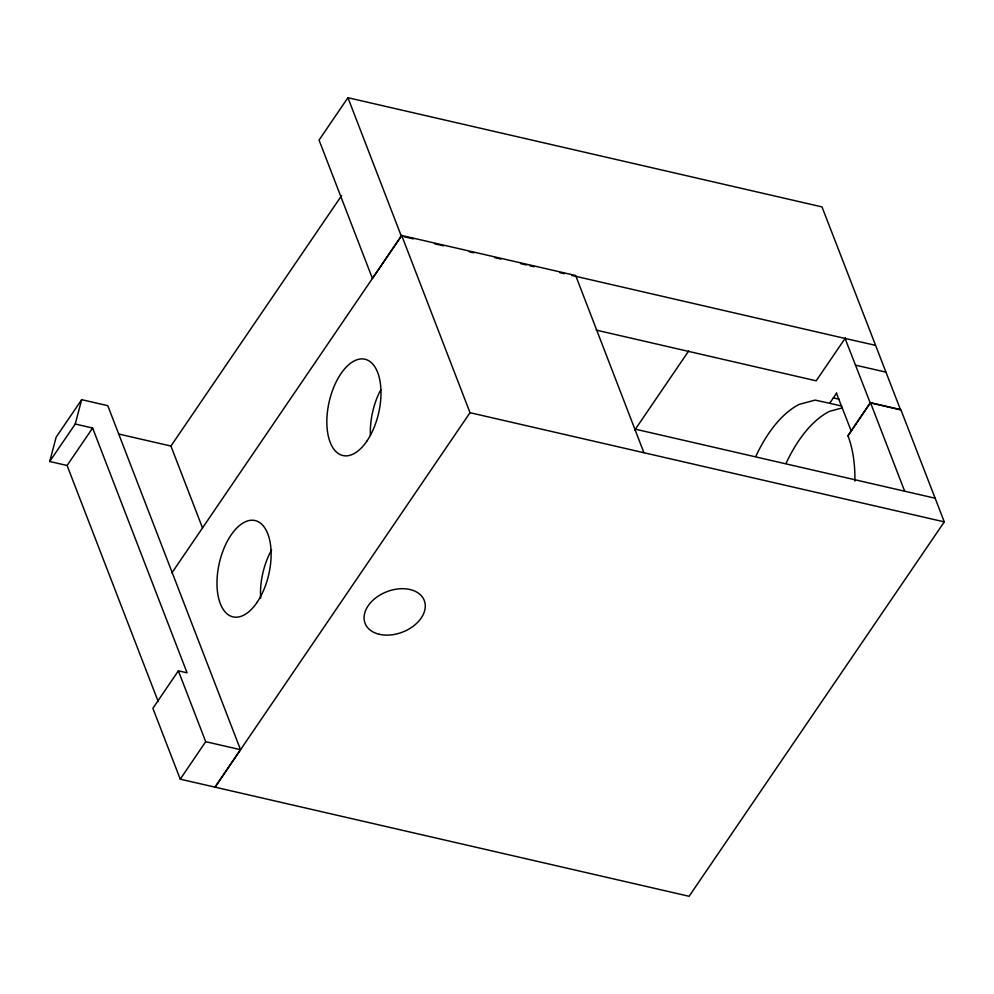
<?xml version="1.0" encoding="UTF-8"?>
<svg xmlns="http://www.w3.org/2000/svg" width="994" height="994" viewBox="0 0 994 994"><rect width="100%" height="100%" fill="white"/><g stroke="black" fill="none" stroke-linecap="round" stroke-linejoin="round"><path stroke-width="1.49" d="M49.7 461.489L56.161 437.136L81.682 399.675L107.787 405.676L240.511 749.687L215.039 787.161L180.237 779.172L152.877 708.3L178.373 670.826L187.071 672.826L92.628 428.029L75.233 424.028L49.7 461.489L67.095 465.49L158.22 701.602M75.233 424.028L81.682 399.675M755.825 456.395A111.266 57.143 -77 0 1 799.387 404.322L815.13 400.097L829.692 403.303L836.6 393.09M596.214 330.107L816.186 380.814L845.484 337.823M854.915 481.046A104.035 53.427 -77 0 0 847.957 435.77L870.21 402.843L845.062 338.445L571.885 275.437M171.887 572.892L401.688 235.479L575.675 275.524L643.926 452.742M180.237 779.172L205.708 741.698L178.373 670.826M401.688 235.479L470.013 412.696L215.039 787.161L689.091 896.29L944.3 521.887L900.85 409.677L870.495 402.682L847.957 435.77M67.095 465.49L92.628 428.029M347.937 97.71L319.049 140.092L372.427 278.482L401.327 236.112L347.937 97.71L821.988 206.901L900.552 409.839L870.21 402.843M202.515 527.926L170.931 446.045L341.638 195.57M634.719 430.153L688.718 350.919M842.44 407.851L829.642 411.292A111.266 57.143 -77 0 0 786.08 463.353M845.062 338.445L875.354 345.303M833.345 397.898L839.135 399.215M634.843 429.06L935.118 498.218M404.347 236.808L413.405 238.895M434.54 243.766L443.597 245.853M469.255 251.768L473.778 252.811M494.913 257.695L500.951 259.086M520.57 263.609L526.609 265M529.616 265.696L534.151 266.74M559.808 272.654L564.331 273.698M855.486 365.146L885.828 372.129M829.692 403.303L841.794 406.086M470.013 412.696L944.3 521.887M118.733 434.03L170.931 446.045M205.708 741.698L240.511 749.687M836.463 393.251L851.199 430.961M870.495 402.682L904.677 491.235M260.639 598.115A49.414 25.372 -77.1 0 1 271.586 549.931M370.414 435.297A49.414 25.372 -77.1 0 1 380.739 389.872M257.048 602.401A49.414 25.372 -77.1 0 0 258.154 521.676A49.414 25.372 -77.1 0 0 216.978 582.149A49.414 25.372 -77.1 0 0 257.048 602.401M366.91 441.063A49.414 25.372 -77.1 0 0 368.016 360.337A49.414 25.372 -77.1 0 0 326.84 420.797A49.414 25.372 -77.1 0 0 366.91 441.063M379.397 634.321A31.733 21.682 -21.1 0 0 425.283 605.992A31.733 21.682 -21.1 0 0 379.335 595.418A31.733 21.682 -21.1 0 0 379.397 634.321"/></g></svg>
